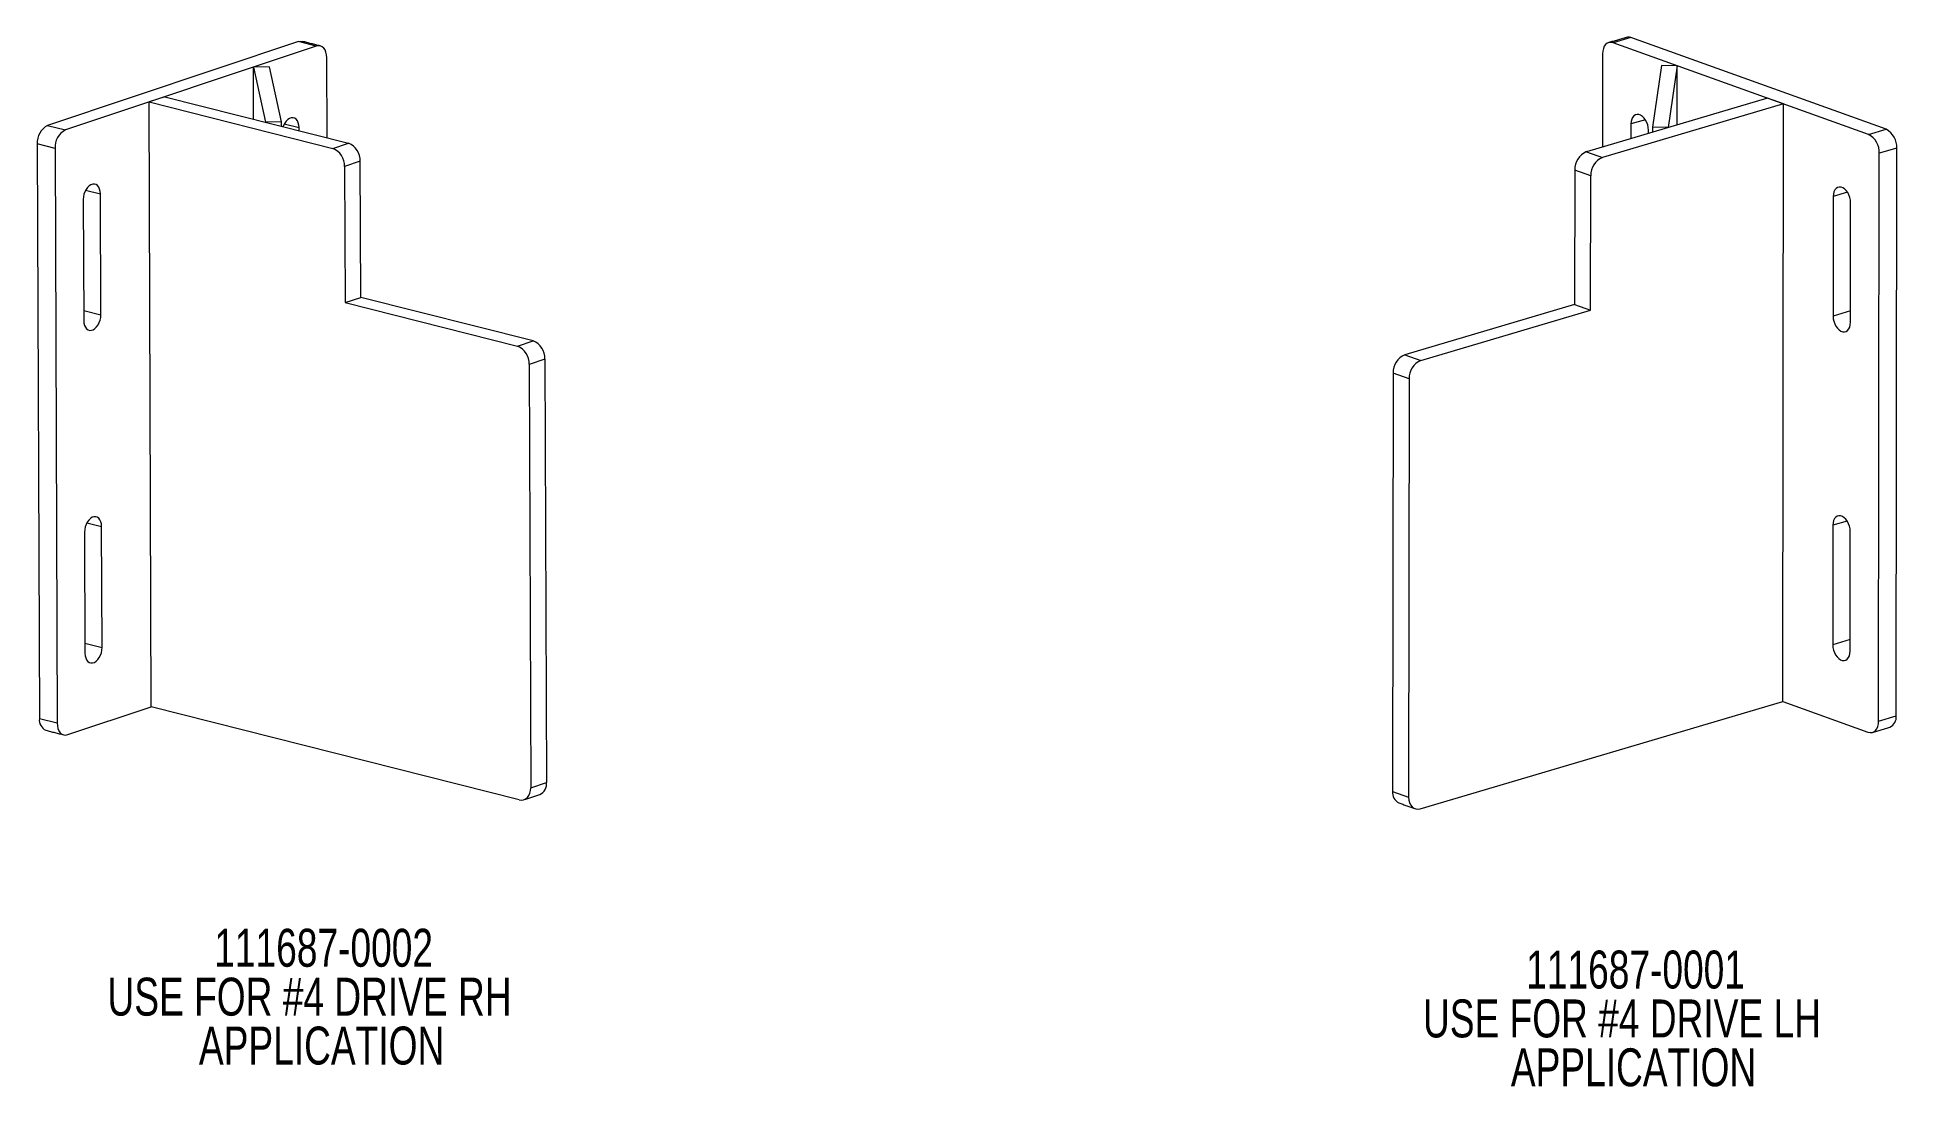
# Model space of a CAD drawing. Header units: inches. Extents: x 13.48 to 20.83, y 4.55 to 8.7.
import ezdxf

# ---------------------------------------------------------------- set-up
doc = ezdxf.new("R2010")
doc.units = ezdxf.units.IN
doc.header["$MEASUREMENT"] = 0
doc.layers.add('DIM', color=1, linetype='Continuous')
doc.styles.add('SLDTEXTSTYLE0', font='ARIAL.TTF', dxfattribs={"width": 0.7})

# ---------------------------------------------------------------- blocks, each defined once
blk = doc.blocks.new('SW_NOTE_2')
at = {"layer": 'DIM', "color": 0, "char_height": 0.15, "attachment_point": 1, "style": 'SLDTEXTSTYLE0'}
for s, insert in [('111687-0002', (0, 0.1934)), ('USE FOR #4 DRIVE RH', (-0.4221, 0)), ('APPLICATION', (-0.0607, -0.1933))]:
    blk.add_mtext(s, dxfattribs=dict(at, insert=insert))
blk = doc.blocks.new('SW_NOTE_3')
at = {"layer": 'DIM', "color": 0, "char_height": 0.15, "attachment_point": 1, "style": 'SLDTEXTSTYLE0'}
for s, insert in [('111687-0001', (0, 0.1934)), ('USE FOR #4 DRIVE LH', (-0.4081, 0)), ('APPLICATION', (-0.0607, -0.1933))]:
    blk.add_mtext(s, dxfattribs=dict(at, insert=insert))

msp = doc.modelspace()

# ---------------------------------------------------------------- linework, layer by layer
at = {"color": 7, "linetype": 'Continuous', "lineweight": 15}
for p, q in [((14.5088, 8.685), (13.5171, 8.3539)), ((14.5791, 8.6672), (14.5088, 8.685)), ((19.7745, 8.7007), (19.7052, 8.6802)), ((20.7149, 8.3178), (19.7052, 8.6802)), ((20.7842, 8.3383), (19.7745, 8.7007)), ((14.5791, 8.6672), (13.5874, 8.3361)), ((14.6218, 8.3047), (14.6206, 8.6212)), ((19.6631, 8.6362), (19.6626, 8.2685)), ((14.393, 8.5856), (14.3306, 8.5842)), ((14.3306, 8.5842), (14.3779, 8.3664)), ((14.3313, 8.3782), (14.3306, 8.5842)), ((14.393, 8.5856), (14.4402, 8.3678)), ((19.8958, 8.5904), (19.8606, 8.3464)), ((19.9582, 8.5894), (19.8958, 8.5904)), ((19.9582, 8.5894), (19.923, 8.3454)), ((19.958, 8.3557), (19.9582, 8.5894)), ((13.98, 8.4672), (13.918, 8.4465)), ((13.98, 8.4672), (14.7059, 8.2834)), ((20.3152, 8.4613), (19.5997, 8.2498)), ((20.3783, 8.4386), (20.3152, 8.4613)), ((13.9268, 6.0548), (13.918, 8.4465)), ((13.918, 8.4465), (14.6439, 8.2627)), ((20.3783, 8.4386), (19.6628, 8.2272)), ((20.3756, 6.075), (20.3783, 8.4386)), ((13.5171, 8.3539), (13.5874, 8.3361)), ((14.4402, 8.3678), (14.3779, 8.3664)), ((14.4402, 8.3678), (14.4403, 8.3506)), ((14.4525, 8.3598), (14.5108, 8.3451)), ((14.5108, 8.3328), (14.5108, 8.3451)), ((19.8323, 8.3761), (19.7755, 8.3594)), ((19.7755, 8.3594), (19.7755, 8.3018)), ((19.8445, 8.3222), (19.8445, 8.3346)), ((19.8606, 8.3464), (19.8605, 8.3269)), ((19.923, 8.3454), (19.8606, 8.3464)), ((20.7149, 8.3178), (20.7842, 8.3383)), ((13.5463, 8.2625), (13.476, 8.2803)), ((13.476, 8.2803), (13.4844, 6.0083)), ((13.5463, 8.2625), (13.5547, 5.9905)), ((14.6439, 8.2627), (14.7059, 8.2834)), ((19.5997, 8.2498), (19.6628, 8.2272)), ((20.7543, 5.9982), (20.7569, 8.2436)), ((20.8262, 8.2641), (20.7569, 8.2436)), ((20.8237, 6.0187), (20.8262, 8.2641)), ((14.753, 8.2117), (14.691, 8.191)), ((14.691, 8.191), (14.693, 7.6529)), ((14.755, 7.6736), (14.753, 8.2117)), ((19.5534, 8.1771), (19.5528, 7.6453)), ((19.6165, 8.1545), (19.5534, 8.1771)), ((13.6674, 8.0977), (13.7257, 8.083)), ((19.6159, 7.6226), (19.6165, 8.1545)), ((20.6316, 8.0893), (20.5749, 8.0725)), ((13.658, 8.0603), (13.6597, 7.582)), ((13.7275, 7.6046), (13.7257, 8.083)), ((20.5749, 8.0725), (20.5743, 7.5998)), ((20.6433, 7.575), (20.6438, 8.0477)), ((14.693, 7.6529), (14.755, 7.6736)), ((14.693, 7.6529), (15.3739, 7.4805)), ((15.4359, 7.5012), (14.755, 7.6736)), ((19.5528, 7.6453), (18.8817, 7.447)), ((19.5528, 7.6453), (19.6159, 7.6226)), ((13.6596, 7.6218), (13.7275, 7.6046)), ((18.9448, 7.4243), (19.6159, 7.6226)), ((20.6434, 7.6202), (20.5743, 7.5998)), ((15.3739, 7.4805), (15.4359, 7.5012)), ((15.483, 7.4295), (15.421, 7.4088)), ((15.483, 7.4295), (15.4892, 5.7554)), ((18.8817, 7.447), (18.9448, 7.4243)), ((15.421, 7.4088), (15.4272, 5.7347)), ((18.8354, 7.3742), (18.8335, 5.7197)), ((18.8985, 7.3516), (18.8354, 7.3742)), ((18.8985, 7.3516), (18.8966, 5.697)), ((13.6723, 6.7823), (13.7306, 6.7676)), ((13.7324, 6.2892), (13.7306, 6.7676)), ((20.5734, 6.7725), (20.5729, 6.2998)), ((20.6301, 6.7892), (20.5734, 6.7725)), ((13.6628, 6.7449), (13.6646, 6.2666)), ((20.6418, 6.275), (20.6424, 6.7477)), ((13.6644, 6.3064), (13.7324, 6.2892)), ((20.6419, 6.3202), (20.5729, 6.2998)), ((13.5963, 5.9445), (13.9268, 6.0548)), ((15.3805, 5.6868), (13.9268, 6.0548)), ((18.9428, 5.6516), (20.3756, 6.075)), ((20.3756, 6.075), (20.7122, 5.9542)), ((13.4844, 6.0083), (13.5547, 5.9905)), ((20.7543, 5.9982), (20.8237, 6.0187)), ((15.4272, 5.7347), (15.4892, 5.7554)), ((18.8335, 5.7197), (18.8966, 5.697))]:
    msp.add_line(p, q, dxfattribs=at)
at = {"color": 7, "linetype": 'Continuous', "lineweight": 15, "flags": 128}
for points in [[(14.5088, 8.685), (14.5168, 8.6865), (14.5243, 8.6858)], [(19.7052, 8.6802), (19.697, 8.682), (19.6891, 8.6815), (19.6818, 8.6786), (19.6754, 8.6736), (19.6702, 8.6665), (19.6663, 8.6577), (19.6639, 8.6474), (19.6631, 8.6362)], [(14.6206, 8.6212), (14.6198, 8.6326), (14.6174, 8.643), (14.6136, 8.6521), (14.6084, 8.6594), (14.6021, 8.6648), (14.5949, 8.6679), (14.5872, 8.6687), (14.5791, 8.6672)], [(14.5108, 8.3451), (14.51, 8.355), (14.5078, 8.364), (14.5042, 8.3717), (14.4994, 8.3778), (14.4937, 8.3819), (14.4872, 8.3839), (14.4803, 8.3837), (14.4732, 8.3813), (14.4663, 8.3769), (14.4598, 8.3706), (14.4541, 8.3626), (14.4494, 8.3534), (14.4476, 8.3488)], [(19.8445, 8.3346), (19.8438, 8.345), (19.8416, 8.3554), (19.838, 8.3655), (19.8332, 8.3747), (19.8273, 8.3828), (19.8207, 8.3892), (19.8137, 8.3939), (19.8065, 8.3965), (19.7994, 8.3969), (19.7928, 8.3951), (19.787, 8.3913), (19.7822, 8.3855), (19.7785, 8.378), (19.7763, 8.3692), (19.7755, 8.3594)], [(13.7257, 8.083), (13.7249, 8.0929), (13.7227, 8.1019), (13.7191, 8.1096), (13.7144, 8.1157), (13.7086, 8.1198), (13.7021, 8.1218), (13.6952, 8.1216), (13.6881, 8.1192), (13.6812, 8.1148), (13.6747, 8.1085), (13.669, 8.1005), (13.6643, 8.0913), (13.6608, 8.0813), (13.6587, 8.0708), (13.658, 8.0603)], [(20.6438, 8.0477), (20.6431, 8.0581), (20.6409, 8.0685), (20.6373, 8.0786), (20.6325, 8.0878), (20.6266, 8.0959), (20.6201, 8.1024), (20.613, 8.107), (20.6058, 8.1096), (20.5987, 8.11), (20.5921, 8.1083), (20.5863, 8.1044), (20.5815, 8.0986), (20.5779, 8.0911), (20.5756, 8.0823), (20.5749, 8.0725)], [(13.6597, 7.582), (13.6605, 7.5721), (13.6627, 7.563), (13.6663, 7.5554), (13.6711, 7.5493), (13.6768, 7.5452), (13.6833, 7.5432), (13.6902, 7.5434), (13.6973, 7.5457), (13.7043, 7.5502), (13.7107, 7.5565), (13.7164, 7.5645), (13.7211, 7.5737), (13.7246, 7.5837), (13.7268, 7.5942), (13.7275, 7.6046)], [(20.5743, 7.5998), (20.5751, 7.5894), (20.5773, 7.579), (20.5809, 7.5689), (20.5857, 7.5597), (20.5915, 7.5516), (20.5981, 7.5451), (20.6052, 7.5405), (20.6124, 7.5379), (20.6194, 7.5375), (20.626, 7.5392), (20.6319, 7.5431), (20.6367, 7.5489), (20.6403, 7.5564), (20.6425, 7.5652), (20.6433, 7.575)], [(13.7306, 6.7676), (13.7298, 6.7775), (13.7276, 6.7865), (13.724, 6.7942), (13.7192, 6.8003), (13.7135, 6.8044), (13.707, 6.8064), (13.7001, 6.8062), (13.693, 6.8038), (13.6861, 6.7994), (13.6796, 6.7931), (13.6739, 6.7851), (13.6692, 6.7759), (13.6657, 6.7659), (13.6635, 6.7554), (13.6628, 6.7449)], [(20.6424, 6.7477), (20.6416, 6.7581), (20.6394, 6.7685), (20.6358, 6.7786), (20.631, 6.7878), (20.6252, 6.7959), (20.6186, 6.8024), (20.6115, 6.807), (20.6043, 6.8096), (20.5973, 6.81), (20.5907, 6.8083), (20.5848, 6.8044), (20.58, 6.7986), (20.5764, 6.7911), (20.5742, 6.7823), (20.5734, 6.7725)], [(13.6646, 6.2666), (13.6654, 6.2567), (13.6676, 6.2476), (13.6712, 6.2399), (13.6759, 6.2339), (13.6817, 6.2298), (13.6882, 6.2278), (13.6951, 6.228), (13.7022, 6.2303), (13.7091, 6.2348), (13.7156, 6.2411), (13.7213, 6.249), (13.726, 6.2582), (13.7295, 6.2683), (13.7317, 6.2788), (13.7324, 6.2892)], [(20.5729, 6.2998), (20.5736, 6.2894), (20.5758, 6.279), (20.5794, 6.2689), (20.5842, 6.2597), (20.5901, 6.2516), (20.5966, 6.2451), (20.6037, 6.2405), (20.6109, 6.2379), (20.618, 6.2375), (20.6246, 6.2392), (20.6304, 6.2431), (20.6352, 6.2489), (20.6388, 6.2564), (20.6411, 6.2652), (20.6418, 6.275)], [(13.5547, 5.9905), (13.5556, 5.9791), (13.558, 5.9686), (13.5618, 5.9596), (13.567, 5.9522), (13.5733, 5.9469), (13.5805, 5.9437), (13.5882, 5.9429), (13.5963, 5.9445)], [(20.7122, 5.9542), (20.7204, 5.9524), (20.7283, 5.9529), (20.7356, 5.9557), (20.742, 5.9608), (20.7472, 5.9679), (20.7511, 5.9767), (20.7535, 5.9869), (20.7543, 5.9982)], [(15.3805, 5.6868), (15.3897, 5.6856), (15.3984, 5.6868), (15.4065, 5.6902), (15.4136, 5.6959), (15.4194, 5.7035), (15.4237, 5.7127), (15.4263, 5.7232), (15.4272, 5.7347)], [(18.8966, 5.697), (18.8975, 5.6858), (18.9001, 5.6755), (18.9044, 5.6665), (18.9101, 5.6592), (18.9171, 5.654), (18.9251, 5.6509), (18.9337, 5.6501), (18.9428, 5.6516)]]:
    msp.add_lwpolyline(points, dxfattribs=at)
at = {"color": 7, "linetype": 'Continuous', "lineweight": 15}
for centre, radius, start, end in [((19.7644, 8.6747), 0.0279, 68.66327, 105.87925), ((13.5535, 8.2853), 0.0777, 117.96901, 183.66378), ((13.6239, 8.2675), 0.0777, 117.96901, 183.66378), ((20.6771, 8.2475), 0.0798, 357.24803, 61.78439), ((20.7464, 8.2679), 0.0798, 357.24803, 61.78439), ((14.6172, 8.1938), 0.0738, 357.80345, 68.84025), ((14.6792, 8.2145), 0.0738, 357.80345, 68.84025), ((19.6298, 8.1796), 0.0764, 113.18054, 181.88378), ((19.6929, 8.157), 0.0764, 113.18054, 181.88378), ((15.4092, 7.4324), 0.0738, 357.80345, 68.84021), ((15.3472, 7.4117), 0.0738, 357.80345, 68.84021), ((18.9117, 7.3767), 0.0764, 113.18058, 181.88379), ((18.9748, 7.3541), 0.0764, 113.18058, 181.88379), ((13.5288, 6.0023), 0.0448, 172.37162, 245.70418), ((20.7808, 6.0129), 0.0432, 295.30827, 7.66606), ((15.4427, 5.7505), 0.0467, 294.48108, 6.01255), ((18.878, 5.7148), 0.0448, 173.80574, 244.33243)]:
    msp.add_arc(centre, radius, start, end, dxfattribs=at)
for points in [[(14.5947, 8.668), (14.5243, 8.6858)], [(19.7568, 8.7015), (19.6874, 8.681)], [(13.5104, 5.9615), (13.5807, 5.9437)], [(20.73, 5.9533), (20.7993, 5.9738)], [(15.4001, 5.6873), (15.4621, 5.708)], [(18.8586, 5.6745), (18.9217, 5.6519)]]:
    msp.add_open_spline(points, degree=1, dxfattribs=at)

# ---------------------------------------------------------------- block references
at = {"layer": 'DIM'}
for name, p in [('SW_NOTE_2', (14.1758, 4.9832)), ('SW_NOTE_3', (19.3615, 4.8971))]:
    msp.add_blockref(name, p, dxfattribs=at)

doc.saveas('drawing.dxf')
